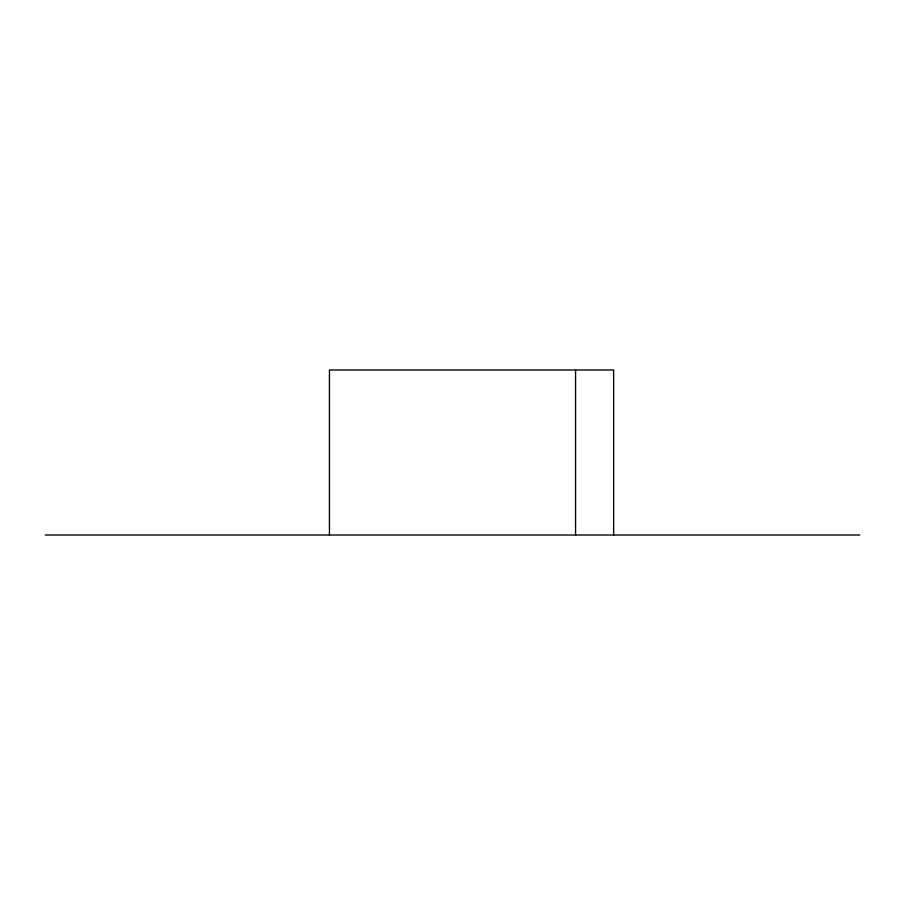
<?xml version="1.0" encoding="UTF-8"?>
<svg xmlns="http://www.w3.org/2000/svg" width="905" height="905" viewBox="0 0 905 905"><rect width="100%" height="100%" fill="white"/><g stroke="black" fill="none" stroke-linecap="round" stroke-linejoin="round"><path stroke-width="1.36" d="M45.25 535.013L859.75 535.013M613.635 535.013L613.635 369.987L329.443 369.987L329.443 535.013M575.557 369.987L575.557 535.013"/></g></svg>
